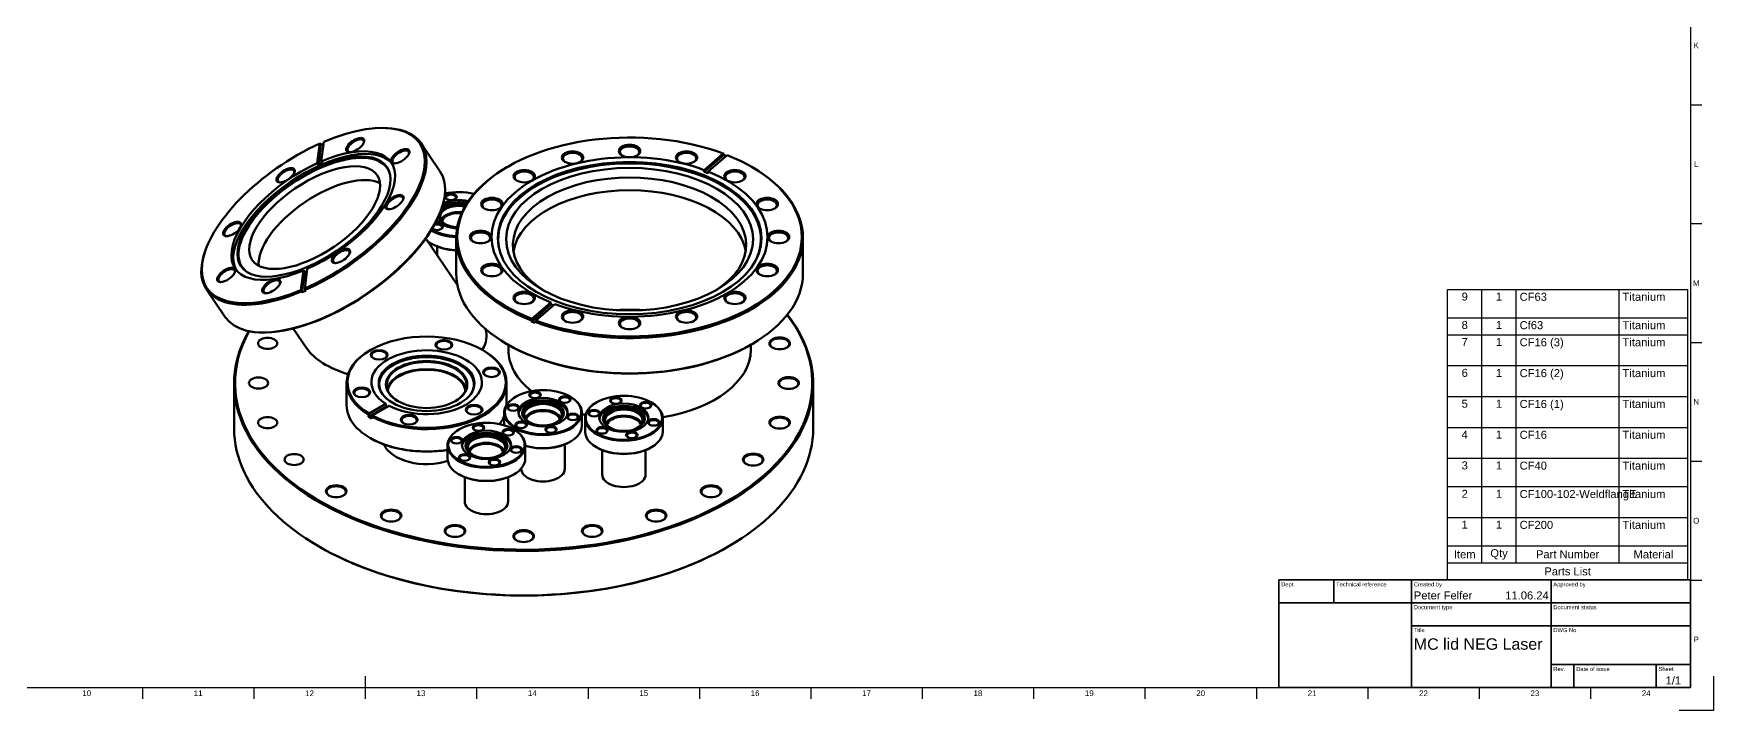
# Model space of a CAD drawing. Header units: millimetres. Extents: x 0 to 1189, y 0 to 841.
# Drawn here: x 454 to 1189, y 0 to 296 of the extents above; entities that cross this region are included whole.
import ezdxf
from ezdxf.enums import TextEntityAlignment as Align

# ---------------------------------------------------------------- set-up
doc = ezdxf.new("R2010")
doc.units = ezdxf.units.MM
doc.header["$LTSCALE"] = 0.75
for name, color, linetype, lineweight in [('BORDER', 7, 'Continuous', 25), ('Parts Lists', 7, 'Continuous', 25), ('TITLEBLOCK', 7, 'Continuous', 35), ('Visible', 7, 'Continuous', 50)]:
    doc.layers.add(name, color=color, linetype=linetype, lineweight=lineweight)
doc.styles.add('FusionTitle', font='arial.ttf')
doc.styles.get("Standard").update_dxf_attribs({"font": 'arial.ttf'})

# ---------------------------------------------------------------- blocks, each defined once
blk = doc.blocks.new('ISO_TITLEBLOCK')
at = {"layer": 'TITLEBLOCK'}
for p, q in [((0, 47), (-180, 47)), ((-180, 47), (-180, 0)), ((-156, 37), (-156, 47)), ((-122, 0), (-122, 47)), ((-61, 0), (-61, 47)), ((0, 0), (0, 47)), ((-180, 37), (0, 37)), ((-122, 27), (0, 27)), ((-61, 10), (0, 10)), ((-51, 0), (-51, 10)), ((-15, 0), (-15, 10)), ((-180, 0), (0, 0))]:
    blk.add_line(p, q, dxfattribs=at)
at = {"layer": 'TITLEBLOCK', "style": 'FusionTitle'}
for s, p in [('Dept.', (-179, 46)), ('Technical reference', (-155, 46)), ('Created by', (-121, 46)), ('Approved by', (-60, 46)), ('Document type', (-121, 36)), ('Document status', (-60, 36)), ('Title', (-121, 26)), ('DWG No.', (-60, 26)), ('Rev.', (-60, 9)), ('Date of issue', (-50, 9)), ('Sheet', (-14, 9))]:
    blk.add_text(s, height=1.8, dxfattribs=at).set_placement(p, align=Align.TOP_LEFT)
for tag, height, p in [('DEPT', 3.5, (-179, 42)), ('TECHNICAL_REFERENCE', 3.5, (-155, 42)), ('CREATED_BY', 3.5, (-121, 42)), ('APPROVED_BY', 3.5, (-60, 42)), ('DOCUMENT_TYPE', 3.5, (-121, 32)), ('DOCUMENT_STATUS', 3.5, (-60, 32)), ('TITLE_1', 5, (-121, 21.5)), ('TITLE_2', 5, (-121, 14)), ('TITLE_3', 5, (-121, 6.5)), ('DATE_OF_ISSUE', 3.5, (-50, 5))]:
    blk.add_attdef(tag, text='', height=height, dxfattribs=at).set_placement(p, align=Align.TOP_LEFT)
for tag, p in [('CREATED_DATE', (-62, 42)), ('APPROVED_DATE', (-0.99, 42))]:
    blk.add_attdef(tag, text='', height=3.5, dxfattribs=at).set_placement(p, align=Align.TOP_RIGHT)
for tag, height, p in [('DRAWING_NUMBER', 5, (-30.5, 19.75)), ('REV', 3.5, (-56, 4.85)), ('SHEET', 3.5, (-7.5, 4.85))]:
    blk.add_attdef(tag, text='', height=height, dxfattribs=at).set_placement(p, align=Align.TOP_CENTER)
blk = doc.blocks.new('ISO_A0_SHEET')
at = {"layer": 'BORDER'}
for p, q in [((1179, 831), (1179, 10)), ((1179, 264.6875), (1184, 264.6875)), ((1179, 212.75), (1184, 212.75)), ((1179, 160.8125), (1184, 160.8125)), ((1179, 108.875), (1184, 108.875)), ((1179, 56.9375), (1184, 56.9375)), ((599.5, 15), (599.5, 5)), ((20, 10), (1179, 10)), ((502.083334, 10), (502.083334, 5)), ((550.791667, 10), (550.791667, 5)), ((648.208333, 10), (648.208333, 5)), ((696.916666, 10), (696.916666, 5)), ((745.624999, 10), (745.624999, 5)), ((794.333332, 10), (794.333332, 5)), ((843.041665, 10), (843.041665, 5)), ((891.749998, 10), (891.749998, 5)), ((940.458331, 10), (940.458331, 5)), ((989.166664, 10), (989.166664, 5)), ((1037.874997, 10), (1037.874997, 5)), ((1086.58333, 10), (1086.58333, 5)), ((1135.291663, 10), (1135.291663, 5))]:
    blk.add_line(p, q, dxfattribs=at)
at = {"layer": 'Defpoints'}
for p, q in [((1189, 15), (1189, 0)), ((1189, 0), (1174, 0))]:
    blk.add_line(p, q, dxfattribs=at)
at = {"layer": 'BORDER', "style": 'FusionTitle'}
for s, p in [('K', (1181.5, 290.65625)), ('L', (1181.5, 238.71875)), ('M', (1181.5, 186.78125)), ('N', (1181.5, 134.84375)), ('O', (1181.5, 82.90625)), ('P', (1181.5, 30.96875)), ('10', (477.729168, 7.5)), ('11', (526.4375, 7.5)), ('12', (575.145833, 7.5)), ('13', (623.854167, 7.5)), ('14', (672.5625, 7.5)), ('15', (721.270833, 7.5)), ('16', (769.979166, 7.5)), ('17', (818.687499, 7.5)), ('18', (867.395832, 7.5)), ('19', (916.104165, 7.5)), ('20', (964.812498, 7.5)), ('21', (1013.520831, 7.5)), ('22', (1062.229164, 7.5)), ('23', (1110.937497, 7.5)), ('24', (1159.64583, 7.5))]:
    blk.add_text(s, height=2.5, dxfattribs=at).set_placement(p, align=Align.MIDDLE)
blk = doc.blocks.new('*T61')
at = {"layer": 'Parts Lists', "color": 0, "linetype": 'ByBlock', "lineweight": -2, "transparency": 16777216}
for p, q in [((0, 127.030514), (105, 127.030514)), ((0, 0), (0, 127.030514)), ((15, 7.466667), (15, 127.030514)), ((30, 7.466667), (30, 127.030514)), ((75, 7.466667), (75, 127.030514)), ((105, 0), (105, 127.030514)), ((0, 114.62317), (105, 114.62317)), ((0, 107.156503), (105, 107.156503)), ((0, 93.674807), (105, 93.674807)), ((0, 80.193111), (105, 80.193111)), ((0, 66.711414), (105, 66.711414)), ((0, 53.229718), (105, 53.229718)), ((0, 40.822374), (105, 40.822374)), ((0, 27.340678), (105, 27.340678)), ((0, 14.933333), (105, 14.933333)), ((0, 7.466667), (105, 7.466667)), ((0, 0), (105, 0))]:
    blk.add_line(p, q, dxfattribs=at)
at = {"layer": 'Parts Lists', "color": 0, "transparency": 16777216, "char_height": 3.5}
for s, insert, width, attachment_point in [('9', (7.5, 125.630514), 12.2, 2), ('1', (22.5, 125.630514), 12.2, 2), ('CF63', (31.5, 125.530514), 42, 1), ('Titanium', (76.5, 125.530514), 27, 1), ('8', (7.5, 113.22317), 12.2, 2), ('1', (22.5, 113.22317), 12.2, 2), ('Cf63', (31.5, 113.12317), 42, 1), ('Titanium', (76.5, 113.12317), 27, 1), ('7', (7.5, 105.756503), 12.2, 2), ('1', (22.5, 105.756503), 12.2, 2), ('CF16 (3)', (31.5, 105.656503), 42, 1), ('Titanium', (76.5, 105.656503), 27, 1), ('6', (7.5, 92.274807), 12.2, 2), ('1', (22.5, 92.274807), 12.2, 2), ('CF16 (2)', (31.5, 92.174807), 42, 1), ('Titanium', (76.5, 92.174807), 27, 1), ('5', (7.5, 78.793111), 12.2, 2), ('1', (22.5, 78.793111), 12.2, 2), ('CF16 (1)', (31.5, 78.693111), 42, 1), ('Titanium', (76.5, 78.693111), 27, 1), ('4', (7.5, 65.311414), 12.2, 2), ('1', (22.5, 65.311414), 12.2, 2), ('CF16', (31.5, 65.211414), 42, 1), ('Titanium', (76.5, 65.211414), 27, 1), ('3', (7.5, 51.829718), 12.2, 2), ('1', (22.5, 51.829718), 12.2, 2), ('CF40', (31.5, 51.729718), 42, 1), ('Titanium', (76.5, 51.729718), 27, 1), ('2', (7.5, 39.422374), 12.2, 2), ('1', (22.5, 39.422374), 12.2, 2), ('CF100-102-WeldflangE', (31.5, 39.322374), 42, 1), ('Titanium', (76.5, 39.322374), 27, 1), ('1', (7.5, 25.940678), 12.2, 2), ('1', (22.5, 25.940678), 12.2, 2), ('CF200', (31.5, 25.840678), 42, 1), ('Titanium', (76.5, 25.840678), 27, 1), ('Item', (7.5, 11.2), 12.2, 5), ('Qty', (22.5, 11.2), 12.2, 5), ('Part Number', (52.5, 11.2), 42.2, 5), ('Material', (90, 11.2), 27.2, 5), ('Parts List', (52.5, 3.733333), 102.2, 5)]:
    blk.add_mtext(s, dxfattribs=dict(at, insert=insert, width=width, attachment_point=attachment_point))

msp = doc.modelspace()

# ---------------------------------------------------------------- linework, layer by layer
at = {"layer": 'Visible', "extrusion": (-0.707107, -0.408248, 0.57735)}
for p, q in [((608.672, 254.549), (609.205, 254.523)), ((579.614, 247.737), (578.512, 239.207)), ((580.149, 247.29), (579.01, 238.475)), ((579.899, 247.656), (579.614, 247.737)), ((579.899, 247.656), (580.149, 247.29)), ((580.242, 239.969), (581.343, 248.495)), ((623.948, 247.836), (632.167, 235.754)), ((756.077, 243.372), (747.771, 236.194)), ((756.355, 242.795), (747.771, 235.378)), ((757.74, 242.73), (749.434, 235.553)), ((756.355, 243.204), (756.077, 243.372)), ((756.355, 242.795), (756.355, 243.204)), ((579.01, 238.475), (578.512, 239.207)), ((580.242, 239.969), (580.74, 239.236)), ((661.833, 237.648), (661.479, 237.444)), ((747.771, 236.194), (747.771, 235.378)), ((749.434, 235.553), (749.434, 234.736)), ((768.323, 237.648), (768.677, 237.444)), ((632.799, 219.08), (632.97, 219.585)), ((639.824, 185.826), (625.934, 206.245)), ((639.278, 191.067), (639.278, 206.498)), ((790.878, 191.067), (790.878, 206.498)), ((529.469, 200.674), (529.297, 200.169)), ((628.67, 203.886), (628.457, 204.008)), ((630.978, 198.829), (630.978, 202.774)), ((572.447, 192.241), (571.345, 183.711)), ((572.945, 191.508), (571.807, 182.694)), ((572.447, 192.241), (572.945, 191.508)), ((573.072, 184.448), (574.173, 192.974)), ((530.101, 184), (538.32, 171.918)), ((571.345, 183.711), (571.558, 183.06)), ((573.284, 183.797), (573.072, 184.448)), ((573.284, 183.797), (573.533, 183.431)), ((571.807, 182.694), (571.558, 183.06)), ((672.138, 170.026), (680.722, 177.444)), ((672.416, 171.083), (680.722, 178.26)), ((674.079, 170.441), (682.385, 177.619)), ((680.722, 178.26), (680.722, 177.444)), ((672.138, 170.435), (672.416, 171.083)), ((672.138, 170.026), (672.138, 170.435)), ((673.801, 169.793), (674.079, 170.441)), ((673.801, 169.385), (673.801, 169.793)), ((553.595, 165.205), (553.063, 165.231)), ((574.003, 158.13), (568.055, 166.875)), ((601.87, 157.549), (601.587, 157.386)), ((650.802, 157.549), (651.085, 157.386)), ((661.833, 159.917), (661.479, 160.121)), ((662.078, 157.59), (662.078, 159.776)), ((768.078, 157.59), (768.078, 159.776)), ((768.323, 159.917), (768.677, 160.121)), ((542.163, 123.338), (542.163, 142.771)), ((591.336, 133.381), (591.336, 143.097)), ((661.336, 133.57), (661.336, 143.097)), ((795.363, 123.338), (795.363, 142.771)), ((608.55, 132.747), (600.89, 128.325)), ((608.549, 133.971), (601.173, 129.713)), ((602.588, 128.896), (609.964, 133.155)), ((608.549, 132.756), (608.549, 133.971)), ((665.439, 137.178), (665.227, 137.055)), ((689.056, 137.178), (689.269, 137.055)), ((700.794, 134.728), (700.582, 134.606)), ((724.412, 134.728), (724.624, 134.606)), ((601.173, 129.713), (600.89, 129.223)), ((600.89, 129.223), (600.89, 128.325)), ((602.305, 128.406), (602.588, 128.896)), ((602.305, 127.508), (602.305, 128.406)), ((660.248, 124.612), (660.248, 130.115)), ((694.248, 124.4), (694.248, 130.115)), ((695.603, 121.95), (695.603, 127.666)), ((729.603, 121.95), (729.603, 127.666)), ((601.87, 118.929), (601.587, 119.092)), ((640.69, 122.889), (640.478, 122.767)), ((664.308, 122.889), (664.52, 122.767)), ((635.499, 110.111), (635.499, 115.826)), ((669.499, 110.111), (669.499, 115.826)), ((686.748, 105.539), (686.748, 116.225)), ((689.056, 117.337), (689.269, 117.459)), ((700.794, 114.887), (700.582, 115.01)), ((703.103, 103.089), (703.103, 113.776)), ((722.103, 103.089), (722.103, 113.776)), ((724.412, 114.887), (724.624, 115.01)), ((640.69, 103.048), (640.478, 103.171)), ((664.308, 103.048), (664.52, 103.171)), ((667.748, 105.539), (667.748, 105.772)), ((642.999, 91.25), (642.999, 101.936)), ((661.999, 91.25), (661.999, 101.936)), ((579.526, 71.491), (579.243, 71.654)), ((758, 71.491), (758.283, 71.654))]:
    msp.add_line(p, q, dxfattribs=at)
at = {"layer": 'Visible'}
for centre, major_axis, ratio, start_param, end_param in [((576.775, 216.285), (46.51, 31.637), 0.4644188, 4.3304033, 7.4542179), ((595.329, 246.799), (3.473, 2.362), 0.4644188, -0.4763824, 3.6179751), ((715.078, 206.907), (75.3, 0), 0.5773503, 0.9950283, 4.1100598), ((576.775, 216.285), (46.51, 31.637), 0.4644188, 1.2065915, 4.2948444), ((615.029, 241.924), (3.473, 2.362), 0.4644188, -0.4763824, 3.6179751), ((715.078, 206.907), (60.35, 0), 0.5773503, 0.9983185, 4.1067696), ((715.078, 206.907), (-75.3, 0), 0.5773503, 0.9950283, 4.1100598), ((690.146, 241.25), (4.2, 0), 0.5773503, -0.7275167, 3.8691094), ((715.078, 244.113), (4.2, 0), 0.5773503, -0.7275167, 3.8691094), ((740.01, 241.25), (4.2, 0), 0.5773503, -0.7275167, 3.8691094), ((585.243, 203.836), (46.923, 31.918), 0.4644188, 3.1415927, 6.2831853), ((577.373, 215.406), (27.286, 18.56), 0.4644188, 3.1415927, 9.424778), ((564.877, 233.628), (3.473, 2.362), 0.4644188, -0.4763824, 3.6179751), ((577.274, 215.552), (34.128, 23.214), 0.4644188, 1.1678075, 1.2162712), ((715.078, 205.927), (57.432, 0), 0.5773503, -0.2531635, 3.3947561), ((715.078, 205.927), (54, 0), 0.5773503, 3.1415927, 9.424778), ((669.01, 233.096), (4.2, 0), 0.5773503, -0.7275167, 3.8691094), ((715.078, 206.907), (-60.35, 0), 0.5773503, 0.9983185, 4.1067696), ((715.078, 206.09), (-60.35, 0), 0.5773503, 4.1067696, 4.1399111), ((761.146, 233.096), (4.2, 0), 0.5773503, -0.7275167, 3.8691094), ((581.507, 209.328), (27.286, 18.56), 0.4644188, 0.2421715, 2.8994212), ((612.438, 221.858), (3.473, 2.362), 0.4644188, -0.4763824, 3.6179751), ((640.478, 215.766), (8.2, 0), 0.5773503, 1.2432407, 3.9148689), ((640.478, 215.929), (8.932, 0), 0.5773503, 1.233205, 2.6735786), ((640.478, 216.419), (-9.15, 0), 0.5773503, 4.3438688, 5.6882153), ((640.478, 215.943), (-10.75, 0), 0.5773503, 4.3727714, 5.4456413), ((640.478, 216.909), (-10.75, 0), 0.5773503, 4.3168981, 5.406047), ((640.478, 216.909), (16.7, 0), 0.5773503, 1.1676664, 1.9454187), ((636.984, 224.192), (2.2, 0), 0.5773503, -0.7193488, 3.8609415), ((654.887, 220.893), (4.2, 0), 0.5773503, -0.7275167, 3.8691094), ((715.078, 197.925), (-51, 0), 0.5773503, 3.2360138, 6.1887642), ((775.269, 220.893), (-4.2, 0), 0.5773503, 2.4140759, 7.010702), ((541.512, 210.125), (3.473, 2.362), 0.4644188, -0.4763824, 3.6179751), ((640.478, 216.909), (10.75, 0), 0.5773503, 3.5863001, 4.6335647), ((640.478, 216.419), (9.15, 0), 0.5773503, 3.2915002, 4.6281422), ((640.478, 215.929), (8.932, 0), 0.5773503, 3.14928, 3.3562481), ((640.478, 213.071), (8.2, 0), 0.5773503, 1.4061628, 2.8530376), ((640.478, 216.909), (-16.7, 0), 0.5773503, 0.773582, 1.4996111), ((630.932, 211.152), (2.2, 0), 0.5773503, 3.4865525, 3.8609415), ((630.932, 211.152), (2.2, 0), 0.5773503, -0.7193488, 2.1580128), ((649.928, 206.498), (-4.2, 0), 0.5773503, 2.4140759, 7.010702), ((780.228, 206.498), (4.2, 0), 0.5773503, -0.7275167, 3.8691094), ((589.073, 198.356), (3.473, 2.362), 0.4644188, -0.4763824, 3.6179751), ((640.478, 210.948), (17, 0), 0.5773503, 3.7551285, 4.6417282), ((538.92, 190.059), (3.473, 2.362), 0.4644188, -0.4763824, 3.6179751), ((715.078, 191.067), (75.8, 0), 0.5773503, 3.1415927, 6.2831853), ((654.887, 192.104), (4.2, 0), 0.5773503, -0.7275167, 3.8691094), ((775.269, 192.104), (4.2, 0), 0.5773503, -0.7275167, 3.8691094), ((558.621, 185.184), (3.473, 2.362), 0.4644188, -0.4763824, 3.6179751), ((577.274, 215.552), (46.923, 31.918), 0.4644188, 4.2950795, 4.330325), ((669.01, 179.901), (4.2, 0), 0.5773503, -0.7275167, 3.8691094), ((715.078, 206.09), (-60.35, 0), 0.5773503, 0.9651769, 0.9852987), ((761.146, 179.901), (4.2, 0), 0.5773503, -0.7275167, 3.8691094), ((668.763, 143.097), (126.2, 0), 0.5773503, 2.8257101, 6.703468), ((690.146, 171.747), (4.2, 0), 0.5773503, -0.7275167, 3.8691094), ((715.078, 168.884), (4.2, 0), 0.5773503, -0.7275167, 3.8691094), ((740.01, 171.747), (4.2, 0), 0.5773503, -0.7275167, 3.8691094), ((556.812, 160.416), (4.2, 0), 0.5773503, 3.1415927, 9.424778), ((626.336, 143.424), (34.6, 0), 0.5773503, 3.9558966, 10.1812704), ((633.932, 159.547), (3.35, 0), 0.5773503, -0.7415684, 3.883161), ((780.714, 160.171), (-4.2, 0), 0.5773503, 2.3912999, 7.0334781), ((626.336, 143.424), (-24.175, 0), 0.5773503, 0.826775, 7.0272066), ((605.583, 155.161), (3.35, 0), 0.5773503, -0.7415684, 3.883161), ((626.336, 142.444), (-20.732, 0), 0.5773503, 2.9010221, 6.5237558), ((626.336, 142.934), (20.95, 0), 0.5773503, 3.1415927, 9.424778), ((626.336, 142.199), (17.5, 0), 0.5773503, -0.7768631, 3.9184557), ((626.336, 139.097), (17.5, 0), 0.5773503, 0.154153, 2.9874397), ((654.686, 147.565), (3.35, 0), 0.5773503, -0.7415684, 3.883161), ((552.863, 143.097), (4.2, 0), 0.5773503, 3.1415927, 9.424778), ((597.986, 138.793), (3.35, 0), 0.5773503, -0.7415684, 3.883161), ((784.663, 142.852), (4.2, 0), 0.5773503, -0.7502928, 3.8918855), ((626.336, 133.381), (35, 0), 0.5773503, 3.1415927, 4.9772743), ((608.691, 132.838), (0.1, 0.173), 0.577384, 2.3561821, 2.4153948), ((626.336, 142.199), (-24.175, 0), 0.5773503, 0.7440207, 0.7647139), ((647.09, 131.197), (3.35, 0), 0.5773503, -0.7415684, 3.883161), ((664.208, 132.132), (2.2, 0), 0.5773503, -0.7193488, 3.8609415), ((677.248, 129.395), (10.75, 0), 0.5773503, 0.0778507, 3.063742), ((677.248, 129.38), (-8.932, 0), 0.5773503, 2.9269372, 6.4978408), ((677.248, 129.87), (9.15, 0), 0.5773503, 3.1415927, 9.424778), ((677.248, 129.217), (8.2, 0), 0.5773503, -0.7732762, 3.9148689), ((673.754, 137.644), (-2.2, 0), 0.5773503, 2.4222439, 7.0025341), ((686.794, 135.626), (-2.2, 0), 0.5773503, 2.4222439, 7.0025341), ((712.603, 126.945), (-10.75, 0), 0.5773503, 3.2194433, 6.2053347), ((712.603, 126.931), (-8.932, 0), 0.5773503, 2.9269372, 6.4978408), ((712.603, 127.421), (9.15, 0), 0.5773503, 3.1415927, 9.424778), ((709.109, 135.194), (-2.2, 0), 0.5773503, 2.4222439, 7.0025341), ((722.149, 133.177), (-2.2, 0), 0.5773503, 2.4222439, 7.0025341), ((626.336, 142.199), (-35, 0), 0.5773503, 0.7568228, 0.8139735), ((618.74, 126.811), (3.35, 0), 0.5773503, -0.7415684, 3.883161), ((626.336, 133.381), (35, 0), 0.5773503, -0.4212749, -0.2500285), ((667.702, 124.604), (2.2, 0), 0.5773503, -0.7193488, 3.8609415), ((677.248, 126.523), (8.2, 0), 0.5773503, 0.2885551, 2.8530376), ((690.288, 128.098), (2.2, 0), 0.5773503, -0.7193488, 3.8609415), ((699.563, 129.683), (2.2, 0), 0.5773503, -0.7193488, 3.8609415), ((712.603, 126.768), (-8.2, 0), 0.5773503, 2.3683164, 7.0564615), ((712.603, 124.073), (8.2, 0), 0.5773503, 0.2885551, 2.8530376), ((725.643, 125.648), (2.2, 0), 0.5773503, -0.7193488, 3.8609415), ((780.714, 125.533), (4.2, 0), 0.5773503, -0.7502928, 3.8918855), ((668.763, 123.338), (-126.6, 0), 0.5773503, 0, 3.1415927), ((639.459, 117.844), (2.2, 0), 0.5773503, -0.7193488, 3.8609415), ((652.499, 115.106), (10.75, 0), 0.5773503, 0.0778507, 3.063742), ((652.499, 115.092), (8.932, 0), 0.5773503, -0.2146555, 3.3562481), ((652.499, 114.928), (-8.2, 0), 0.5773503, 2.3683164, 7.0564615), ((649.005, 123.355), (2.2, 0), 0.5773503, -0.7193488, 3.8609415), ((662.045, 121.338), (2.2, 0), 0.5773503, -0.7193488, 3.8609415), ((677.248, 124.4), (17, 0), 0.5773503, 4.2391091, 6.2831853), ((680.742, 122.586), (2.2, 0), 0.5773503, -0.7193488, 3.8609415), ((712.603, 121.95), (-17, 0), 0.5773503, 0, 3.1415927), ((703.057, 122.154), (2.2, 0), 0.5773503, -0.7193488, 3.8609415), ((716.097, 120.137), (2.2, 0), 0.5773503, -0.7193488, 3.8609415), ((568.39, 109.64), (4.2, 0), 0.5773503, 3.1415927, 9.424778), ((642.953, 110.315), (2.2, 0), 0.5773503, -0.7193488, 3.8609415), ((652.499, 112.234), (8.2, 0), 0.5773503, 0.2885551, 2.8530376), ((665.539, 113.809), (-2.2, 0), 0.5773503, 2.4222439, 7.0025341), ((769.135, 109.395), (-4.2, 0), 0.5773503, 2.3912999, 7.0334781), ((652.499, 110.111), (17, 0), 0.5773503, 3.1415927, 6.2831853), ((655.993, 108.298), (2.2, 0), 0.5773503, -0.7193488, 3.8609415), ((586.809, 95.536), (4.2, 0), 0.5773503, -0.7502928, 3.8918855), ((750.717, 95.536), (-4.2, 0), 0.5773503, 2.3912999, 7.0334781), ((610.813, 84.902), (4.2, 0), 0.5773503, -0.7502928, 3.8918855), ((638.766, 78.217), (4.2, 0), 0.5773503, -0.7502928, 3.8918855), ((698.76, 78.217), (-4.2, 0), 0.5773503, 2.3912999, 7.0334781), ((726.713, 84.902), (4.2, 0), 0.5773503, -0.7502928, 3.8918855), ((668.763, 75.937), (4.2, 0), 0.5773503, -0.7502928, 3.8918855)]:
    msp.add_ellipse(centre, major_axis=major_axis, ratio=ratio, start_param=start_param, end_param=end_param, dxfattribs=at)
at = {"layer": 'Visible', "extrusion": (-2e-16, 0, -1)}
for centre, major_axis, ratio, start_param, end_param in [((577.024, 215.918), (46.923, 31.918), 0.4644188, -0.5520129, 1.9528603), ((577.373, 215.406), (31.736, 21.587), 0.4644188, 2.9641584, 6.4606196), ((715.078, 190.658), (-75.3, 0), 0.5773503, 3.9269908, 5.4977871)]:
    msp.add_ellipse(centre, major_axis=major_axis, ratio=ratio, start_param=start_param, end_param=end_param, dxfattribs=at)
at = {"layer": 'Visible', "extrusion": (-3e-16, 0, -1)}
for centre, major_axis, start_param, end_param in [((595.129, 247.092), (3.803, 2.587), -1.5707963, 4.712389), ((577.559, 215.132), (34.128, 23.214), 3.1779518, 6.2468261), ((612.238, 222.151), (3.803, 2.587), -1.5707963, 4.712389), ((541.313, 210.418), (3.803, 2.587), -1.5707963, 4.712389), ((558.422, 185.477), (3.803, 2.587), -1.5707963, 4.712389)]:
    msp.add_ellipse(centre, major_axis=major_axis, ratio=0.4644188, start_param=start_param, end_param=end_param, dxfattribs=at)
at = {"layer": 'Visible', "extrusion": (-3e-16, 1e-16, -1)}
for centre, major_axis in [((577.074, 215.845), (31.916, 21.71)), ((538.721, 190.352), (3.803, 2.587))]:
    msp.add_ellipse(centre, major_axis=major_axis, ratio=0.4644188, start_param=4.712389, end_param=10.9955743, dxfattribs=at)
at = {"layer": 'Visible', "extrusion": (-2e-16, -1e-16, -1)}
for centre, major_axis, ratio, start_param, end_param in [((576.775, 216.285), (34.128, 23.214), 0.4644188, -1.1678075, 1.9495569), ((614.83, 242.217), (3.803, 2.587), 0.4644188, 4.712389, 10.9955743), ((690.146, 241.658), (4.7, 0), 0.5773503, -1.5707963, 4.712389), ((775.269, 221.301), (4.7, 0), 0.5773503, -1.5707963, 4.712389), ((585.492, 203.47), (46.51, 31.637), 0.4644188, 0.5520129, 2.5895798)]:
    msp.add_ellipse(centre, major_axis=major_axis, ratio=ratio, start_param=start_param, end_param=end_param, dxfattribs=at)
at = {"layer": 'Visible', "extrusion": (-1e-16, -1e-16, -1)}
for centre, major_axis, ratio, start_param, end_param in [((577.274, 215.552), (46.923, 31.918), 0.4644188, -1.2063564, -1.1839135), ((640.478, 215.929), (-8.4, 0), 0.5773503, -1.0609816, 1.9089142), ((630.932, 211.397), (-2.5, 0), 0.5773503, 1.1887111, 5.7266433), ((649.928, 206.907), (4.7, 0), 0.5773503, -1.5707963, 4.712389), ((588.873, 198.649), (3.803, 2.587), 0.4644188, 4.712389, 10.9955743), ((640.478, 210.703), (16.7, 0), 0.5773503, 1.6427287, 2.3561945), ((654.887, 192.512), (4.7, 0), 0.5773503, -1.5707963, 4.712389), ((668.763, 142.771), (-126.6, 0), 0.5773503, 2.7160656, 6.6033453), ((633.932, 159.792), (-3.65, 0), 0.5773503, 1.5707963, 7.8539816), ((626.336, 143.097), (-35, 0), 0.5773503, -0.7568228, 0.7853982), ((626.336, 143.097), (-35, 0), 0.5773503, 2.3561945, 5.4692118), ((715.078, 157.59), (53, 0), 0.5773503, 2.5115179, 3.1415927), ((715.078, 157.59), (-53, 0), 0.5773503, 3.1415927, 4.435199), ((626.336, 139.097), (-17, 0), 0.5773503, 0.0636936, 3.077899), ((784.663, 143.097), (-4.5, 0), 0.5773503, 1.5707963, 7.8539816), ((677.248, 129.38), (8.4, 0), 0.5773503, 2.0806111, 7.3441669), ((686.794, 135.871), (-2.5, 0), 0.5773503, 1.5707963, 7.8539816), ((722.149, 133.422), (-2.5, 0), 0.5773503, 1.5707963, 7.8539816), ((618.74, 127.056), (-3.65, 0), 0.5773503, 1.5707963, 7.8539816), ((667.702, 124.849), (-2.5, 0), 0.5773503, 1.5707963, 7.8539816), ((690.288, 128.343), (-2.5, 0), 0.5773503, 1.5707963, 7.8539816), ((715.078, 157.59), (-53, 0), 0.5773503, -1.1981809, -1.1668796), ((712.603, 126.931), (8.4, 0), 0.5773503, 2.0806111, 7.3441669), ((725.643, 125.893), (2.5, 0), 0.5773503, -1.5707963, 4.712389), ((626.336, 133.055), (-34.6, 0), 0.5773503, 4.4443664, 5.4977871), ((662.045, 121.583), (-2.5, 0), 0.5773503, 1.5707963, 7.8539816), ((703.057, 122.399), (-2.5, 0), 0.5773503, 1.5707963, 7.8539816), ((642.953, 110.56), (2.5, 0), 0.5773503, -1.5707963, 4.712389), ((665.539, 114.054), (-2.5, 0), 0.5773503, 1.5707963, 7.8539816), ((677.248, 124.155), (16.7, 0), 0.5773503, 0.7853982, 2.0532975), ((712.603, 121.705), (16.7, 0), 0.5773503, 0.7853982, 2.3561945), ((652.499, 109.866), (16.7, 0), 0.5773503, 0.7853982, 2.3561945), ((712.603, 103.089), (9.5, 0), 0.5773503, 0, 3.1415927), ((586.809, 95.781), (4.5, 0), 0.5773503, -1.5707963, 4.712389), ((750.717, 95.781), (4.5, 0), 0.5773503, -1.5707963, 4.712389), ((610.813, 85.147), (4.5, 0), 0.5773503, -1.5707963, 4.712389), ((638.766, 78.462), (4.5, 0), 0.5773503, -1.5707963, 4.712389), ((726.713, 85.147), (-4.5, 0), 0.5773503, 1.5707963, 7.8539816)]:
    msp.add_ellipse(centre, major_axis=major_axis, ratio=ratio, start_param=start_param, end_param=end_param, dxfattribs=at)
at = {"layer": 'Visible', "extrusion": (-1e-16, -2e-16, -1)}
for centre, major_axis, ratio, start_param, end_param in [((715.078, 244.521), (4.7, 0), 0.5773503, -1.5707963, 4.712389), ((640.478, 216.664), (17, 0), 0.5773503, 1.6412932, 2.368621), ((577.274, 215.552), (34.128, 23.214), 0.4644188, 1.9671595, 1.9980206), ((740.01, 172.155), (-4.7, 0), 0.5773503, 1.5707963, 7.8539816), ((626.336, 142.444), (-17.8, 0), 0.5773503, 1.5707963, 7.8539816), ((654.686, 147.81), (-3.65, 0), 0.5773503, 1.5707963, 7.8539816), ((597.986, 139.038), (-3.65, 0), 0.5773503, 1.5707963, 7.8539816), ((647.09, 131.442), (3.65, 0), 0.5773503, -1.5707963, 4.712389), ((677.248, 130.115), (17, 0), 0.5773503, -0.7853982, 3.9269908), ((712.603, 127.666), (17, 0), 0.5773503, -0.7853982, 3.9269908), ((652.499, 115.826), (17, 0), 0.5773503, -0.7853982, 3.9269908), ((677.248, 105.539), (9.5, 0), 0.5773503, 0, 3.1415927), ((668.763, 123.011), (-126.2, 0), 0.5773503, 3.9269908, 5.4977871)]:
    msp.add_ellipse(centre, major_axis=major_axis, ratio=ratio, start_param=start_param, end_param=end_param, dxfattribs=at)
at = {"layer": 'Visible', "extrusion": (-1e-16, 0, -1)}
for centre, major_axis, ratio, start_param, end_param in [((740.01, 241.658), (4.7, 0), 0.5773503, 4.712389, 10.9955743), ((564.678, 233.921), (3.803, 2.587), 0.4644188, -1.5707963, 4.712389), ((581.507, 209.328), (27.286, 18.56), 0.4644188, 3.3837641, 6.0410138), ((640.478, 213.071), (7.5, 0), 0.5773503, 3.2963446, 4.8685448), ((577.024, 215.918), (46.923, 31.918), 0.4644188, 1.9881058, 3.6936055), ((677.248, 126.523), (-7.5, 0), 0.5773503, 0.1547519, 2.9868407), ((712.603, 124.073), (-7.5, 0), 0.5773503, 0.1547519, 2.9868407), ((652.499, 112.234), (-7.5, 0), 0.5773503, 0.1547519, 2.9868407)]:
    msp.add_ellipse(centre, major_axis=major_axis, ratio=ratio, start_param=start_param, end_param=end_param, dxfattribs=at)
at = {"layer": 'Visible', "extrusion": (0, -1e-16, -1)}
for centre, major_axis, ratio, start_param, end_param in [((715.078, 206.09), (75.8, 0), 0.5773503, -0.9949407, -0.9789205), ((715.078, 206.498), (-75.8, 0), 0.5773503, -0.9685547, 0.7853982), ((715.078, 206.498), (-75.8, 0), 0.5773503, 2.3561945, 5.2882446), ((612.187, 164.225), (-40.375, 0.677), 0.5008459, 2.9860344, 3.4404598), ((780.714, 160.416), (4.5, 0), 0.5773503, -1.5707963, 4.712389), ((612.187, 164.225), (-40.375, 0.677), 0.5008459, -1.0551417, -0.3394361), ((680.742, 122.831), (2.5, 0), 0.5773503, -1.5707963, 4.712389), ((716.097, 120.382), (-2.5, 0), 0.5773503, 1.5707963, 7.8539816), ((769.135, 109.64), (-4.5, 0), 0.5773503, 1.5707963, 7.8539816), ((655.993, 108.543), (2.5, 0), 0.5773503, -1.5707963, 4.712389), ((698.76, 78.462), (-4.5, 0), 0.5773503, 1.5707963, 7.8539816)]:
    msp.add_ellipse(centre, major_axis=major_axis, ratio=ratio, start_param=start_param, end_param=end_param, dxfattribs=at)
at = {"layer": 'Visible', "extrusion": (-1e-16, -3e-16, -1)}
for centre, major_axis, ratio, start_param, end_param in [((576.775, 216.285), (34.128, 23.214), 0.4644188, 1.9980206, 5.0669141), ((640.478, 192.087), (9.5, 0), 0.5773503, 1.655989, 1.6988935), ((715.078, 206.09), (75.8, 0), 0.5773503, 2.146652, 2.1730379), ((690.146, 172.155), (4.7, 0), 0.5773503, -1.5707963, 4.712389), ((715.078, 169.292), (4.7, 0), 0.5773503, -1.5707963, 4.712389), ((652.499, 91.25), (9.5, 0), 0.5773503, 0, 3.1415927)]:
    msp.add_ellipse(centre, major_axis=major_axis, ratio=ratio, start_param=start_param, end_param=end_param, dxfattribs=at)
at = {"layer": 'Visible'}
for centre, major_axis in [((715.078, 206.417), (-57.65, 0)), ((677.248, 130.36), (-16.7, 0)), ((677.248, 130.36), (-10.75, 0)), ((712.603, 127.911), (-16.7, 0)), ((712.603, 127.911), (-10.75, 0)), ((556.812, 125.778), (-4.2, 0)), ((652.499, 116.071), (-16.7, 0)), ((652.499, 116.071), (-10.75, 0)), ((652.499, 115.581), (-9.15, 0))]:
    msp.add_ellipse(centre, major_axis=major_axis, ratio=0.5773503, dxfattribs=at)
at = {"layer": 'Visible', "extrusion": (0, 1e-16, -1)}
msp.add_ellipse((715.078, 203.477), major_axis=(-51, 0), ratio=0.5773503, start_param=-0.7564027, end_param=3.8979953, dxfattribs=at)
at = {"layer": 'Visible', "extrusion": (-1e-16, 1e-16, -1)}
for centre, major_axis, start_param, end_param in [((669.01, 233.504), (-4.7, 0), 1.5707963, 7.8539816), ((761.146, 233.504), (4.7, 0), -1.5707963, 4.712389), ((654.887, 221.301), (4.7, 0), -1.5707963, 4.712389), ((780.228, 206.907), (4.7, 0), 4.712389, 10.9955743), ((775.269, 192.512), (4.7, 0), -1.5707963, 4.712389), ((669.01, 180.309), (4.7, 0), -1.5707963, 4.712389), ((761.146, 180.309), (4.7, 0), -1.5707963, 4.712389), ((605.583, 155.406), (-3.65, 0), 1.5707963, 7.8539816), ((664.208, 132.377), (-2.5, 0), 1.5707963, 7.8539816), ((699.563, 129.928), (2.5, 0), -1.5707963, 4.712389), ((639.459, 118.089), (2.5, 0), -1.5707963, 4.712389), ((652.499, 115.092), (8.4, 0), 2.0806111, 7.3441669)]:
    msp.add_ellipse(centre, major_axis=major_axis, ratio=0.5773503, start_param=start_param, end_param=end_param, dxfattribs=at)
at = {"layer": 'Visible', "extrusion": (-2e-16, -2e-16, -1)}
for centre, major_axis, start_param, end_param in [((636.984, 224.437), (-2.5, 0), 1.5707963, 7.8539816), ((673.754, 137.889), (2.5, 0), -1.5707963, 4.712389), ((709.109, 135.439), (2.5, 0), -1.5707963, 4.712389), ((649.005, 123.6), (-2.5, 0), 1.5707963, 7.8539816)]:
    msp.add_ellipse(centre, major_axis=major_axis, ratio=0.5773503, start_param=start_param, end_param=end_param, dxfattribs=at)
at = {"layer": 'Visible', "extrusion": (1e-16, -2e-16, -1)}
for centre, start_param, end_param in [((715.078, 197.925), 0.0944211, 3.0471715), ((715.078, 145.669), 1.4579136, 1.683679)]:
    msp.add_ellipse(centre, major_axis=(-51, 0), ratio=0.5773503, start_param=start_param, end_param=end_param, dxfattribs=at)
at = {"layer": 'Visible', "extrusion": (-1e-16, -4e-16, -1)}
for centre in [(780.714, 125.778), (668.763, 76.182)]:
    msp.add_ellipse(centre, major_axis=(4.5, 0), ratio=0.5773503, start_param=-1.5707963, end_param=4.712389, dxfattribs=at)
at = {"layer": 'Visible', "extrusion": (0, 0, -1)}
msp.add_ellipse((626.336, 118.603), major_axis=(19, 0), ratio=0.5773503, start_param=1.0612945, end_param=2.9194376, dxfattribs=at)

# ---------------------------------------------------------------- block references
msp.add_blockref('*T61', (1072.761, 57))
at = {"layer": 'BORDER'}
msp.add_blockref('ISO_A0_SHEET', (0, 0), dxfattribs=at)
at = {"layer": 'TITLEBLOCK'}
msp.add_blockref('ISO_TITLEBLOCK', (1179, 10), dxfattribs=at).add_auto_attribs({'CREATED_DATE': '11.06.24', 'SHEET': '1/1', 'TITLE_1': 'MC lid NEG Laser', 'CREATED_BY': 'Peter Felfer'})

doc.saveas('drawing.dxf')
